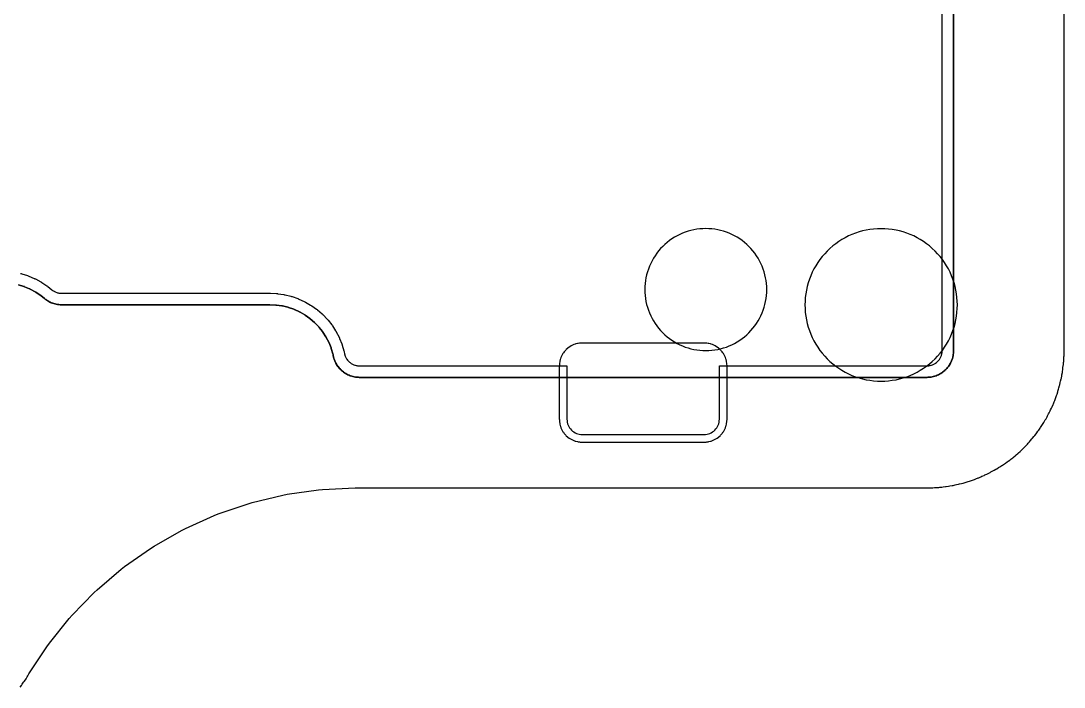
# Model space of a CAD drawing. Header units: millimetres. Extents: x 95 to 297, y -137 to -20.
# Drawn here: x 228.2 to 296.6, y -122 to -78.4 of the extents above; entities that cross this region are included whole.
import ezdxf

# ---------------------------------------------------------------- set-up
doc = ezdxf.new("R2010")
doc.units = ezdxf.units.MM
for name, color, linetype in [('BARE', 7, 'Continuous'), ('BARE_FLOOR', 3, 'Continuous'), ('FEET', 4, 'Continuous'), ('GASKET_POCKETS', 3, 'Continuous'), ('INNER_WALL', 2, 'Continuous'), ('OUTER_WALL', 1, 'Continuous'), ('PLATE', 4, 'Continuous')]:
    doc.layers.add(name, color=color, linetype=linetype)

msp = doc.modelspace()

# ---------------------------------------------------------------- linework, layer by layer
at = {"layer": 'BARE'}
for points in [[(289.363, -43.85), (289.363, -99.962), (289.362, -99.999), (289.362, -100), (289.361, -100.037), (289.359, -100.078), (289.353, -100.151), (289.353, -100.154), (289.344, -100.227), (289.341, -100.249), (289.328, -100.321), (289.328, -100.324), (289.312, -100.395), (289.306, -100.417), (289.287, -100.488), (289.286, -100.49), (289.263, -100.56), (289.255, -100.581), (289.229, -100.649), (289.228, -100.652), (289.198, -100.719), (289.189, -100.739), (289.156, -100.805), (289.154, -100.807), (289.118, -100.871), (289.107, -100.89), (289.067, -100.952), (289.066, -100.954), (289.024, -101.014), (289.011, -101.032), (288.965, -101.09), (288.964, -101.092), (288.916, -101.147), (288.901, -101.164), (288.85, -101.217), (288.848, -101.219), (288.795, -101.27), (288.779, -101.284), (288.723, -101.332), (288.721, -101.334), (288.663, -101.379), (288.645, -101.392), (288.585, -101.435), (288.583, -101.436), (288.521, -101.476), (288.502, -101.487), (288.438, -101.523), (288.436, -101.524), (288.37, -101.557), (288.35, -101.567), (288.283, -101.597), (288.281, -101.598), (288.212, -101.624), (288.191, -101.632), (288.121, -101.655), (288.119, -101.655), (288.048, -101.675), (288.027, -101.68), (287.955, -101.696), (287.953, -101.697), (287.88, -101.709), (287.858, -101.713), (287.785, -101.722), (287.783, -101.722), (287.709, -101.727), (287.668, -101.729), (287.632, -101.731), (287.63, -101.731), (287.593, -101.731), (250.409, -101.731), (250.372, -101.731), (250.371, -101.731), (250.334, -101.729), (250.293, -101.727), (250.219, -101.722), (250.217, -101.722), (250.144, -101.713), (250.122, -101.709), (250.049, -101.697), (250.047, -101.696), (249.975, -101.68), (249.953, -101.675), (249.882, -101.655), (249.88, -101.654), (249.81, -101.631), (249.789, -101.623), (249.72, -101.597), (249.718, -101.596), (249.65, -101.566), (249.63, -101.556), (249.564, -101.523), (249.562, -101.522), (249.498, -101.485), (249.479, -101.474), (249.417, -101.434), (249.415, -101.433), (249.354, -101.39), (249.337, -101.377), (249.279, -101.332), (249.277, -101.33), (249.221, -101.282), (249.204, -101.267), (249.151, -101.216), (249.149, -101.214), (249.099, -101.16), (249.084, -101.144), (249.036, -101.088), (249.034, -101.086), (248.989, -101.028), (248.976, -101.01), (248.933, -100.949), (248.932, -100.947), (248.893, -100.885), (248.881, -100.866), (248.845, -100.801), (248.844, -100.799), (248.811, -100.733), (248.802, -100.713), (248.772, -100.645), (248.771, -100.643), (248.745, -100.574), (248.738, -100.553), (248.715, -100.483), (248.714, -100.481), (248.695, -100.409), (248.685, -100.369), (248.676, -100.333), (248.676, -100.332), (248.669, -100.296), (248.657, -100.236), (248.655, -100.226), (248.648, -100.198), (248.645, -100.188), (248.545, -99.848), (248.542, -99.838), (248.532, -99.811), (248.529, -99.801), (248.397, -99.472), (248.393, -99.463), (248.381, -99.437), (248.376, -99.427), (248.213, -99.113), (248.208, -99.103), (248.194, -99.078), (248.188, -99.069), (247.997, -98.772), (247.991, -98.763), (247.974, -98.74), (247.968, -98.731), (247.749, -98.453), (247.742, -98.445), (247.723, -98.423), (247.716, -98.415), (247.471, -98.159), (247.464, -98.152), (247.443, -98.132), (247.435, -98.125), (247.168, -97.893), (247.159, -97.886), (247.137, -97.869), (247.128, -97.863), (246.84, -97.657), (246.831, -97.651), (246.807, -97.636), (246.798, -97.63), (246.491, -97.454), (246.482, -97.448), (246.456, -97.435), (246.447, -97.431), (246.125, -97.284), (246.115, -97.279), (246.088, -97.269), (246.078, -97.265), (245.744, -97.15), (245.734, -97.146), (245.706, -97.138), (245.696, -97.136), (245.352, -97.052), (245.341, -97.05), (245.313, -97.044), (245.303, -97.043), (244.952, -96.992), (244.942, -96.991), (244.913, -96.988), (244.903, -96.988), (244.52, -96.969), (244.515, -96.969), (244.497, -96.969), (244.492, -96.969), (230.867, -96.969), (230.83, -96.968), (230.829, -96.968), (230.792, -96.967), (230.751, -96.965), (230.677, -96.959), (230.675, -96.959), (230.602, -96.95), (230.58, -96.947), (230.507, -96.934), (230.505, -96.934), (230.433, -96.918), (230.412, -96.912), (230.341, -96.893), (230.338, -96.892), (230.268, -96.869), (230.247, -96.861), (230.179, -96.835), (230.177, -96.834), (230.109, -96.804), (230.089, -96.794), (230.023, -96.761), (230.021, -96.76), (229.957, -96.724), (229.938, -96.712), (229.876, -96.673), (229.874, -96.672), (229.814, -96.629), (229.781, -96.604), (229.751, -96.582), (229.75, -96.581), (229.722, -96.558), (229.495, -96.372), (229.487, -96.365), (229.464, -96.348), (229.455, -96.342), (229.158, -96.142), (229.149, -96.136), (229.124, -96.121), (229.115, -96.116), (228.8, -95.946), (228.79, -95.941), (228.764, -95.928), (228.755, -95.924), (228.425, -95.785), (228.415, -95.781), (228.388, -95.771), (228.378, -95.767), (228.036, -95.66)], [(228.136, -122.048), (228.219, -121.935), (228.275, -121.858), (228.363, -121.732), (228.394, -121.686), (228.475, -121.564), (228.518, -121.496), (228.597, -121.371), (228.631, -121.316), (228.639, -121.304), (228.713, -121.185), (229.89, -119.395), (230.057, -119.167), (231.352, -117.55), (231.539, -117.339), (232.982, -115.852), (233.187, -115.658), (234.763, -114.313), (234.986, -114.14), (236.682, -112.95), (236.92, -112.799), (238.72, -111.773), (238.971, -111.644), (240.86, -110.792), (241.122, -110.688), (243.082, -110.018), (243.353, -109.939), (245.368, -109.456), (245.645, -109.403), (247.696, -109.111), (247.977, -109.085), (250.117, -108.984), (250.258, -108.98), (287.49, -108.981), (287.531, -108.981), (287.638, -108.98), (287.724, -108.979), (287.813, -108.977), (287.99, -108.971), (288.107, -108.965), (288.195, -108.96), (288.246, -108.957), (288.393, -108.945), (288.45, -108.94), (288.595, -108.925), (288.675, -108.916), (288.822, -108.897), (288.885, -108.888), (289.024, -108.867), (289.118, -108.852), (289.269, -108.825), (289.324, -108.815), (289.467, -108.786), (289.546, -108.769), (289.691, -108.736), (289.752, -108.721), (289.888, -108.686), (289.98, -108.662), (290.128, -108.62), (290.181, -108.605), (290.321, -108.562), (290.398, -108.537), (290.539, -108.49), (290.599, -108.469), (290.731, -108.421), (290.819, -108.388), (290.963, -108.332), (291.014, -108.311), (291.149, -108.255), (291.223, -108.223), (291.359, -108.162), (291.416, -108.135), (291.543, -108.075), (291.628, -108.033), (291.765, -107.963), (291.814, -107.938), (291.943, -107.868), (292.014, -107.829), (292.142, -107.756), (292.197, -107.723), (292.317, -107.651), (292.398, -107.601), (292.528, -107.518), (292.574, -107.488), (292.695, -107.406), (292.762, -107.36), (292.883, -107.274), (292.934, -107.237), (293.046, -107.153), (293.122, -107.095), (293.243, -107), (293.286, -106.965), (293.399, -106.872), (293.46, -106.82), (293.572, -106.722), (293.619, -106.68), (293.723, -106.586), (293.792, -106.521), (293.904, -106.414), (293.943, -106.375), (294.046, -106.271), (294.102, -106.214), (294.204, -106.106), (294.247, -106.059), (294.341, -105.955), (294.404, -105.884), (294.504, -105.767), (294.539, -105.724), (294.632, -105.611), (294.682, -105.547), (294.773, -105.43), (294.811, -105.38), (294.894, -105.267), (294.95, -105.189), (295.038, -105.063), (295.069, -105.018), (295.15, -104.895), (295.193, -104.828), (295.272, -104.702), (295.305, -104.648), (295.377, -104.527), (295.425, -104.445), (295.5, -104.311), (295.527, -104.262), (295.595, -104.133), (295.632, -104.061), (295.698, -103.929), (295.726, -103.871), (295.785, -103.744), (295.825, -103.658), (295.887, -103.517), (295.908, -103.466), (295.964, -103.331), (295.993, -103.256), (296.046, -103.117), (296.068, -103.057), (296.115, -102.925), (296.145, -102.835), (296.193, -102.689), (296.21, -102.636), (296.252, -102.496), (296.274, -102.418), (296.313, -102.275), (296.329, -102.214), (296.362, -102.078), (296.384, -101.985), (296.417, -101.835), (296.429, -101.781), (296.457, -101.637), (296.471, -101.558), (296.496, -101.412), (296.506, -101.349), (296.526, -101.21), (296.538, -101.116), (296.557, -100.963), (296.563, -100.908), (296.576, -100.762), (296.583, -100.682), (296.593, -100.534), (296.599, -100.44), (296.603, -100.357), (296.604, -100.34), (296.609, -100.079), (296.612, -43.953)]]:
    msp.add_lwpolyline(points, dxfattribs=at)
at = {"layer": 'BARE_FLOOR'}
msp.add_lwpolyline([(277.108, -95.976), (277.103, -95.78), (277.089, -95.584), (277.065, -95.389), (277.031, -95.196), (276.988, -95.004), (276.936, -94.815), (276.874, -94.629), (276.804, -94.446), (276.724, -94.266), (276.636, -94.091), (276.539, -93.92), (276.434, -93.754), (276.321, -93.594), (276.2, -93.439), (276.072, -93.29), (275.937, -93.148), (275.794, -93.013), (275.646, -92.884), (275.491, -92.764), (275.33, -92.651), (275.165, -92.546), (274.994, -92.449), (274.818, -92.36), (274.639, -92.281), (274.456, -92.21), (274.269, -92.149), (274.08, -92.096), (273.889, -92.053), (273.695, -92.02), (273.5, -91.996), (273.304, -91.981), (273.108, -91.976), (272.912, -91.981), (272.716, -91.996), (272.521, -92.02), (272.328, -92.053), (272.136, -92.096), (271.947, -92.149), (271.761, -92.21), (271.577, -92.281), (271.398, -92.36), (271.223, -92.449), (271.052, -92.546), (270.886, -92.651), (270.725, -92.764), (270.571, -92.884), (270.422, -93.013), (270.28, -93.148), (270.144, -93.29), (270.016, -93.439), (269.895, -93.594), (269.782, -93.754), (269.677, -93.92), (269.58, -94.091), (269.492, -94.266), (269.413, -94.446), (269.342, -94.629), (269.28, -94.815), (269.228, -95.004), (269.185, -95.196), (269.151, -95.389), (269.127, -95.584), (269.113, -95.78), (269.108, -95.976), (269.113, -96.173), (269.127, -96.368), (269.151, -96.563), (269.185, -96.757), (269.228, -96.948), (269.28, -97.138), (269.342, -97.324), (269.413, -97.507), (269.492, -97.687), (269.58, -97.862), (269.677, -98.033), (269.782, -98.199), (269.895, -98.359), (270.016, -98.514), (270.144, -98.663), (270.28, -98.805), (270.422, -98.94), (270.571, -99.068), (270.725, -99.189), (270.886, -99.302), (271.052, -99.407), (271.223, -99.504), (271.398, -99.592), (271.577, -99.672), (271.761, -99.743), (271.947, -99.804), (272.136, -99.857), (272.328, -99.9), (272.521, -99.933), (272.716, -99.957), (272.912, -99.972), (273.108, -99.976), (273.304, -99.972), (273.5, -99.957), (273.695, -99.933), (273.889, -99.9), (274.08, -99.857), (274.269, -99.804), (274.456, -99.743), (274.639, -99.672), (274.818, -99.592), (274.994, -99.504), (275.165, -99.407), (275.33, -99.302), (275.491, -99.189), (275.646, -99.068), (275.794, -98.94), (275.937, -98.805), (276.072, -98.663), (276.2, -98.514), (276.321, -98.359), (276.434, -98.199), (276.539, -98.033), (276.636, -97.862), (276.724, -97.687), (276.804, -97.507), (276.874, -97.324), (276.936, -97.138), (276.988, -96.948), (277.031, -96.757), (277.065, -96.563), (277.089, -96.368), (277.103, -96.173), (277.108, -95.976)], close=True, dxfattribs=at)
at = {"layer": 'FEET'}
msp.add_lwpolyline([(289.609, -96.981), (289.603, -96.736), (289.585, -96.491), (289.555, -96.248), (289.513, -96.006), (289.46, -95.766), (289.394, -95.53), (289.317, -95.297), (289.229, -95.068), (289.129, -94.843), (289.019, -94.624), (288.898, -94.411), (288.767, -94.203), (288.626, -94.003), (288.475, -93.809), (288.314, -93.623), (288.145, -93.446), (287.967, -93.276), (287.781, -93.116), (287.588, -92.965), (287.387, -92.824), (287.18, -92.693), (286.966, -92.572), (286.747, -92.461), (286.523, -92.362), (286.294, -92.273), (286.061, -92.196), (285.824, -92.131), (285.585, -92.077), (285.343, -92.035), (285.1, -92.005), (284.855, -91.987), (284.609, -91.981), (284.364, -91.987), (284.119, -92.005), (283.876, -92.035), (283.634, -92.077), (283.395, -92.131), (283.158, -92.196), (282.925, -92.273), (282.696, -92.362), (282.472, -92.461), (282.252, -92.572), (282.039, -92.693), (281.832, -92.824), (281.631, -92.965), (281.438, -93.116), (281.252, -93.276), (281.074, -93.446), (280.905, -93.623), (280.744, -93.809), (280.593, -94.003), (280.452, -94.203), (280.321, -94.411), (280.2, -94.624), (280.09, -94.843), (279.99, -95.068), (279.902, -95.297), (279.825, -95.53), (279.759, -95.766), (279.706, -96.006), (279.664, -96.248), (279.634, -96.491), (279.615, -96.736), (279.609, -96.981), (279.615, -97.227), (279.634, -97.471), (279.664, -97.715), (279.706, -97.957), (279.759, -98.196), (279.825, -98.433), (279.902, -98.666), (279.99, -98.895), (280.09, -99.119), (280.2, -99.338), (280.321, -99.552), (280.452, -99.759), (280.593, -99.96), (280.744, -100.153), (280.905, -100.339), (281.074, -100.517), (281.252, -100.686), (281.438, -100.846), (281.631, -100.997), (281.832, -101.139), (282.039, -101.27), (282.252, -101.391), (282.472, -101.501), (282.696, -101.601), (282.925, -101.689), (283.158, -101.766), (283.395, -101.831), (283.634, -101.885), (283.876, -101.927), (284.119, -101.957), (284.364, -101.975), (284.609, -101.981), (284.855, -101.975), (285.1, -101.957), (285.343, -101.927), (285.585, -101.885), (285.824, -101.831), (286.061, -101.766), (286.294, -101.689), (286.523, -101.601), (286.747, -101.501), (286.966, -101.391), (287.18, -101.27), (287.387, -101.139), (287.588, -100.997), (287.781, -100.846), (287.967, -100.686), (288.145, -100.517), (288.314, -100.339), (288.475, -100.153), (288.626, -99.96), (288.767, -99.759), (288.898, -99.552), (289.019, -99.338), (289.129, -99.119), (289.229, -98.895), (289.317, -98.666), (289.394, -98.433), (289.46, -98.196), (289.513, -97.957), (289.555, -97.715), (289.585, -97.471), (289.603, -97.227), (289.609, -96.981)], close=True, dxfattribs=at)
at = {"layer": 'GASKET_POCKETS'}
msp.add_lwpolyline([(265, -105.981), (273, -105.981), (273.025, -105.981), (273.123, -105.976), (273.171, -105.971), (273.268, -105.957), (273.317, -105.947), (273.412, -105.923), (273.459, -105.909), (273.551, -105.876), (273.596, -105.857), (273.685, -105.815), (273.728, -105.792), (273.813, -105.742), (273.853, -105.714), (273.932, -105.656), (273.97, -105.625), (274.043, -105.559), (274.078, -105.524), (274.143, -105.451), (274.175, -105.413), (274.233, -105.335), (274.26, -105.294), (274.311, -105.21), (274.334, -105.166), (274.376, -105.078), (274.395, -105.032), (274.428, -104.94), (274.442, -104.893), (274.466, -104.798), (274.475, -104.75), (274.49, -104.653), (274.495, -104.604), (274.499, -104.506), (274.5, -104.481), (274.5, -100.981), (274.499, -100.957), (274.495, -100.859), (274.49, -100.81), (274.475, -100.713), (274.466, -100.665), (274.442, -100.569), (274.428, -100.523), (274.395, -100.43), (274.376, -100.385), (274.334, -100.296), (274.311, -100.253), (274.26, -100.169), (274.233, -100.128), (274.175, -100.049), (274.143, -100.011), (274.078, -99.938), (274.043, -99.904), (273.97, -99.838), (273.932, -99.807), (273.853, -99.748), (273.813, -99.721), (273.728, -99.67), (273.685, -99.647), (273.596, -99.605), (273.551, -99.587), (273.459, -99.554), (273.412, -99.539), (273.317, -99.515), (273.268, -99.506), (273.171, -99.491), (273.123, -99.487), (273.025, -99.482), (273, -99.481), (265, -99.481), (264.975, -99.482), (264.877, -99.487), (264.829, -99.491), (264.732, -99.506), (264.683, -99.515), (264.588, -99.539), (264.541, -99.554), (264.449, -99.587), (264.404, -99.605), (264.315, -99.647), (264.272, -99.67), (264.187, -99.721), (264.147, -99.748), (264.068, -99.807), (264.03, -99.838), (263.957, -99.904), (263.922, -99.938), (263.857, -100.011), (263.825, -100.049), (263.767, -100.128), (263.74, -100.169), (263.689, -100.253), (263.666, -100.296), (263.624, -100.385), (263.605, -100.43), (263.572, -100.523), (263.558, -100.569), (263.534, -100.665), (263.525, -100.713), (263.51, -100.81), (263.505, -100.859), (263.501, -100.957), (263.5, -100.981), (263.5, -104.481), (263.501, -104.506), (263.505, -104.604), (263.51, -104.653), (263.525, -104.75), (263.534, -104.798), (263.558, -104.893), (263.572, -104.94), (263.605, -105.032), (263.624, -105.078), (263.666, -105.166), (263.689, -105.21), (263.74, -105.294), (263.767, -105.335), (263.825, -105.413), (263.857, -105.451), (263.922, -105.524), (263.957, -105.559), (264.03, -105.625), (264.068, -105.656), (264.147, -105.714), (264.187, -105.742), (264.272, -105.792), (264.315, -105.815), (264.404, -105.857), (264.449, -105.876), (264.541, -105.909), (264.588, -105.923), (264.683, -105.947), (264.732, -105.957), (264.829, -105.971), (264.877, -105.976), (264.975, -105.981), (265, -105.981)], close=True, dxfattribs=at)
at = {"layer": 'INNER_WALL'}
msp.add_lwpolyline([(228.036, -95.66), (228.378, -95.767), (228.388, -95.771), (228.415, -95.781), (228.425, -95.785), (228.755, -95.924), (228.764, -95.928), (228.79, -95.941), (228.8, -95.946), (229.115, -96.116), (229.124, -96.121), (229.149, -96.136), (229.158, -96.142), (229.455, -96.342), (229.464, -96.348), (229.487, -96.365), (229.495, -96.372), (229.722, -96.558), (229.75, -96.581), (229.751, -96.582), (229.781, -96.604), (229.814, -96.629), (229.874, -96.672), (229.876, -96.673), (229.938, -96.712), (229.957, -96.724), (230.021, -96.76), (230.023, -96.761), (230.089, -96.794), (230.109, -96.804), (230.177, -96.834), (230.179, -96.835), (230.247, -96.861), (230.268, -96.869), (230.338, -96.892), (230.341, -96.893), (230.412, -96.912), (230.433, -96.918), (230.505, -96.934), (230.507, -96.934), (230.58, -96.947), (230.602, -96.95), (230.675, -96.959), (230.677, -96.959), (230.751, -96.965), (230.792, -96.967), (230.829, -96.968), (230.83, -96.968), (230.867, -96.969), (244.492, -96.969), (244.497, -96.969), (244.515, -96.969), (244.52, -96.969), (244.903, -96.988), (244.913, -96.988), (244.942, -96.991), (244.952, -96.992), (245.303, -97.043), (245.313, -97.044), (245.341, -97.05), (245.352, -97.052), (245.696, -97.136), (245.706, -97.138), (245.734, -97.146), (245.744, -97.15), (246.078, -97.265), (246.088, -97.269), (246.115, -97.279), (246.125, -97.284), (246.447, -97.431), (246.456, -97.435), (246.482, -97.448), (246.491, -97.454), (246.798, -97.63), (246.807, -97.636), (246.831, -97.651), (246.84, -97.657), (247.128, -97.863), (247.137, -97.869), (247.159, -97.886), (247.168, -97.893), (247.435, -98.125), (247.443, -98.132), (247.464, -98.152), (247.471, -98.159), (247.716, -98.415), (247.723, -98.423), (247.742, -98.445), (247.749, -98.453), (247.968, -98.731), (247.974, -98.74), (247.991, -98.763), (247.997, -98.772), (248.188, -99.069), (248.194, -99.078), (248.208, -99.103), (248.213, -99.113), (248.376, -99.427), (248.381, -99.437), (248.393, -99.463), (248.397, -99.472), (248.529, -99.801), (248.532, -99.811), (248.542, -99.838), (248.545, -99.848), (248.645, -100.188), (248.648, -100.198), (248.655, -100.226), (248.657, -100.236), (248.669, -100.296), (248.676, -100.332), (248.676, -100.333), (248.685, -100.369), (248.695, -100.409), (248.714, -100.481), (248.715, -100.483), (248.738, -100.553), (248.745, -100.574), (248.771, -100.643), (248.772, -100.645), (248.802, -100.713), (248.811, -100.733), (248.844, -100.799), (248.845, -100.801), (248.881, -100.866), (248.893, -100.885), (248.932, -100.947), (248.933, -100.949), (248.976, -101.01), (248.989, -101.028), (249.034, -101.086), (249.036, -101.088), (249.084, -101.144), (249.099, -101.16), (249.149, -101.214), (249.151, -101.216), (249.204, -101.267), (249.221, -101.282), (249.277, -101.33), (249.279, -101.332), (249.337, -101.377), (249.354, -101.39), (249.415, -101.433), (249.417, -101.434), (249.479, -101.474), (249.498, -101.485), (249.562, -101.522), (249.564, -101.523), (249.63, -101.556), (249.65, -101.566), (249.718, -101.596), (249.72, -101.597), (249.789, -101.623), (249.81, -101.631), (249.88, -101.654), (249.882, -101.655), (249.953, -101.675), (249.975, -101.68), (250.047, -101.696), (250.049, -101.697), (250.122, -101.709), (250.144, -101.713), (250.217, -101.722), (250.219, -101.722), (250.293, -101.727), (250.334, -101.729), (250.371, -101.731), (250.372, -101.731), (250.409, -101.731), (287.593, -101.731), (287.63, -101.731), (287.632, -101.731), (287.668, -101.729), (287.709, -101.727), (287.783, -101.722), (287.785, -101.722), (287.858, -101.713), (287.88, -101.709), (287.953, -101.697), (287.955, -101.696), (288.027, -101.68), (288.048, -101.675), (288.119, -101.655), (288.121, -101.655), (288.191, -101.632), (288.212, -101.624), (288.281, -101.598), (288.283, -101.597), (288.35, -101.567), (288.37, -101.557), (288.436, -101.524), (288.438, -101.523), (288.502, -101.487), (288.521, -101.476), (288.583, -101.436), (288.585, -101.435), (288.645, -101.392), (288.663, -101.379), (288.721, -101.334), (288.723, -101.332), (288.779, -101.284), (288.795, -101.27), (288.848, -101.219), (288.85, -101.217), (288.901, -101.164), (288.916, -101.147), (288.964, -101.092), (288.965, -101.09), (289.011, -101.032), (289.024, -101.014), (289.066, -100.954), (289.067, -100.952), (289.107, -100.89), (289.118, -100.871), (289.154, -100.807), (289.156, -100.805), (289.189, -100.739), (289.198, -100.719), (289.228, -100.652), (289.229, -100.649), (289.255, -100.581), (289.263, -100.56), (289.286, -100.49), (289.287, -100.488), (289.306, -100.417), (289.312, -100.395), (289.328, -100.324), (289.328, -100.321), (289.341, -100.249), (289.344, -100.227), (289.353, -100.154), (289.353, -100.151), (289.359, -100.078), (289.361, -100.037), (289.362, -100), (289.362, -99.999), (289.363, -99.962), (289.363, -43.85)], dxfattribs=at)
at = {"layer": 'OUTER_WALL'}
msp.add_lwpolyline([(228.136, -122.048), (228.219, -121.935), (228.275, -121.858), (228.363, -121.732), (228.394, -121.686), (228.475, -121.564), (228.518, -121.496), (228.597, -121.371), (228.631, -121.316), (228.639, -121.304), (228.713, -121.185), (229.89, -119.395), (230.057, -119.167), (231.352, -117.55), (231.539, -117.339), (232.982, -115.852), (233.187, -115.658), (234.763, -114.313), (234.986, -114.14), (236.682, -112.95), (236.92, -112.799), (238.72, -111.773), (238.971, -111.644), (240.86, -110.792), (241.122, -110.688), (243.082, -110.018), (243.353, -109.939), (245.368, -109.456), (245.645, -109.403), (247.696, -109.111), (247.977, -109.085), (250.117, -108.984), (250.258, -108.98), (287.49, -108.981), (287.531, -108.981), (287.638, -108.98), (287.724, -108.979), (287.813, -108.977), (287.99, -108.971), (288.107, -108.965), (288.195, -108.96), (288.246, -108.957), (288.393, -108.945), (288.45, -108.94), (288.595, -108.925), (288.675, -108.916), (288.822, -108.897), (288.885, -108.888), (289.024, -108.867), (289.118, -108.852), (289.269, -108.825), (289.324, -108.815), (289.467, -108.786), (289.546, -108.769), (289.691, -108.736), (289.752, -108.721), (289.888, -108.686), (289.98, -108.662), (290.128, -108.62), (290.181, -108.605), (290.321, -108.562), (290.398, -108.537), (290.539, -108.49), (290.599, -108.469), (290.731, -108.421), (290.819, -108.388), (290.963, -108.332), (291.014, -108.311), (291.149, -108.255), (291.223, -108.223), (291.359, -108.162), (291.416, -108.135), (291.543, -108.075), (291.628, -108.033), (291.765, -107.963), (291.814, -107.938), (291.943, -107.868), (292.014, -107.829), (292.142, -107.756), (292.197, -107.723), (292.317, -107.651), (292.398, -107.601), (292.528, -107.518), (292.574, -107.488), (292.695, -107.406), (292.762, -107.36), (292.883, -107.274), (292.934, -107.237), (293.046, -107.153), (293.122, -107.095), (293.243, -107), (293.286, -106.965), (293.399, -106.872), (293.46, -106.82), (293.572, -106.722), (293.619, -106.68), (293.723, -106.586), (293.792, -106.521), (293.904, -106.414), (293.943, -106.375), (294.046, -106.271), (294.102, -106.214), (294.204, -106.106), (294.247, -106.059), (294.341, -105.955), (294.404, -105.884), (294.504, -105.767), (294.539, -105.724), (294.632, -105.611), (294.682, -105.547), (294.773, -105.43), (294.811, -105.38), (294.894, -105.267), (294.95, -105.189), (295.038, -105.063), (295.069, -105.018), (295.15, -104.895), (295.193, -104.828), (295.272, -104.702), (295.305, -104.648), (295.377, -104.527), (295.425, -104.445), (295.5, -104.311), (295.527, -104.262), (295.595, -104.133), (295.632, -104.061), (295.698, -103.929), (295.726, -103.871), (295.785, -103.744), (295.825, -103.658), (295.887, -103.517), (295.908, -103.466), (295.964, -103.331), (295.993, -103.256), (296.046, -103.117), (296.068, -103.057), (296.115, -102.925), (296.145, -102.835), (296.193, -102.689), (296.21, -102.636), (296.252, -102.496), (296.274, -102.418), (296.313, -102.275), (296.329, -102.214), (296.362, -102.078), (296.384, -101.985), (296.417, -101.835), (296.429, -101.781), (296.457, -101.637), (296.471, -101.558), (296.496, -101.412), (296.506, -101.349), (296.526, -101.21), (296.538, -101.116), (296.557, -100.963), (296.563, -100.908), (296.576, -100.762), (296.583, -100.682), (296.593, -100.534), (296.599, -100.44), (296.603, -100.357), (296.604, -100.34), (296.609, -100.079), (296.612, -43.953)], dxfattribs=at)
at = {"layer": 'PLATE'}
msp.add_lwpolyline([(228.16, -94.917), (228.197, -94.926), (228.206, -94.929), (228.243, -94.939), (228.619, -95.057), (228.656, -95.069), (228.664, -95.073), (228.7, -95.087), (229.063, -95.24), (229.098, -95.256), (229.107, -95.26), (229.141, -95.278), (229.487, -95.465), (229.521, -95.484), (229.529, -95.489), (229.561, -95.51), (229.888, -95.73), (229.92, -95.752), (229.927, -95.758), (229.958, -95.781), (230.205, -95.985), (230.221, -95.997), (230.276, -96.038), (230.308, -96.06), (230.359, -96.09), (230.394, -96.109), (230.447, -96.134), (230.483, -96.149), (230.539, -96.169), (230.576, -96.18), (230.633, -96.195), (230.672, -96.202), (230.73, -96.211), (230.769, -96.215), (230.838, -96.218), (230.858, -96.219), (244.503, -96.219), (244.522, -96.219), (244.527, -96.219), (244.546, -96.22), (244.956, -96.239), (244.994, -96.242), (245.004, -96.243), (245.041, -96.247), (245.427, -96.303), (245.465, -96.309), (245.474, -96.311), (245.511, -96.319), (245.89, -96.411), (245.927, -96.421), (245.936, -96.423), (245.972, -96.435), (246.34, -96.562), (246.376, -96.576), (246.385, -96.579), (246.42, -96.594), (246.774, -96.756), (246.809, -96.772), (246.817, -96.777), (246.85, -96.795), (247.188, -96.99), (247.22, -97.009), (247.228, -97.014), (247.26, -97.036), (247.578, -97.262), (247.608, -97.284), (247.615, -97.29), (247.645, -97.314), (247.94, -97.57), (247.968, -97.595), (247.975, -97.602), (248.001, -97.628), (248.271, -97.91), (248.296, -97.938), (248.302, -97.946), (248.327, -97.975), (248.568, -98.281), (248.591, -98.311), (248.596, -98.319), (248.618, -98.351), (248.829, -98.678), (248.848, -98.711), (248.853, -98.719), (248.871, -98.752), (249.05, -99.099), (249.067, -99.133), (249.071, -99.141), (249.086, -99.176), (249.231, -99.538), (249.245, -99.574), (249.248, -99.583), (249.259, -99.619), (249.37, -99.993), (249.379, -100.029), (249.382, -100.038), (249.39, -100.076), (249.407, -100.162), (249.411, -100.181), (249.427, -100.248), (249.439, -100.286), (249.458, -100.342), (249.473, -100.378), (249.498, -100.432), (249.517, -100.466), (249.547, -100.517), (249.569, -100.55), (249.604, -100.597), (249.628, -100.628), (249.668, -100.672), (249.696, -100.7), (249.739, -100.74), (249.77, -100.765), (249.817, -100.8), (249.85, -100.822), (249.9, -100.852), (249.935, -100.871), (249.988, -100.896), (250.025, -100.911), (250.08, -100.931), (250.118, -100.943), (250.175, -100.957), (250.214, -100.965), (250.272, -100.974), (250.312, -100.977), (250.38, -100.981), (250.4, -100.981), (264, -100.981), (264, -104.481), (264.005, -104.579), (264.019, -104.676), (264.043, -104.772), (264.076, -104.864), (264.118, -104.953), (264.169, -105.037), (264.227, -105.116), (264.293, -105.188), (264.366, -105.254), (264.444, -105.313), (264.529, -105.363), (264.617, -105.405), (264.71, -105.438), (264.805, -105.462), (264.902, -105.476), (265, -105.481), (273, -105.481), (273.098, -105.476), (273.195, -105.462), (273.29, -105.438), (273.383, -105.405), (273.471, -105.363), (273.556, -105.313), (273.634, -105.254), (273.707, -105.188), (273.773, -105.116), (273.831, -105.037), (273.882, -104.953), (273.924, -104.864), (273.957, -104.772), (273.981, -104.676), (273.995, -104.579), (274, -104.481), (274, -100.981), (287.603, -100.981), (287.622, -100.981), (287.691, -100.977), (287.73, -100.974), (287.788, -100.965), (287.827, -100.957), (287.884, -100.943), (287.921, -100.932), (287.977, -100.912), (288.013, -100.897), (288.066, -100.872), (288.101, -100.853), (288.151, -100.823), (288.184, -100.801), (288.231, -100.766), (288.261, -100.741), (288.305, -100.702), (288.333, -100.674), (288.372, -100.63), (288.397, -100.6), (288.432, -100.553), (288.454, -100.52), (288.484, -100.469), (288.503, -100.435), (288.528, -100.382), (288.543, -100.345), (288.563, -100.29), (288.574, -100.252), (288.589, -100.195), (288.596, -100.157), (288.605, -100.099), (288.609, -100.06), (288.612, -99.991), (288.613, -99.971), (288.613, -76.9)], dxfattribs=at)

doc.saveas('drawing.dxf')
